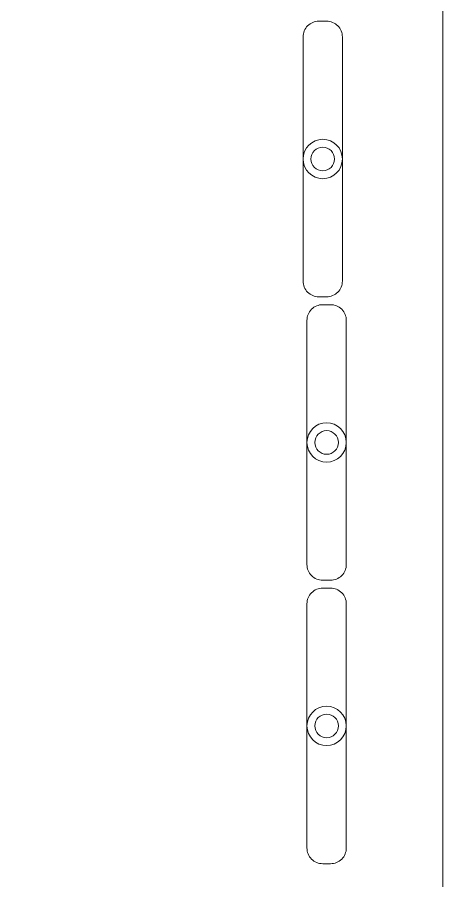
# Model space of a CAD drawing. Header units: millimetres. Extents: x 7998 to 72132, y -12523 to 5591.
# Drawn here: x 65433.9 to 65488.1, y -9574.1 to -9464.4 of the extents above; entities that cross this region are included whole.
import ezdxf

# ---------------------------------------------------------------- set-up
doc = ezdxf.new("R2010")
doc.units = ezdxf.units.MM
for name, color, linetype, lineweight in [('Xray_Furniture Temporary', 23, 'Continuous', 15), ('Xray_Slab', 165, 'Continuous', 15), ('Xray_Window', 153, 'Continuous', 20)]:
    doc.layers.add(name, color=color, linetype=linetype, lineweight=lineweight)

msp = doc.modelspace()

# ---------------------------------------------------------------- linework, layer by layer
at = {"layer": 'Xray_Furniture Temporary', "lineweight": 0, "transparency": 33554610}
for points in [[(65470.24, -9497.91), (65470.24, -9466.91, -0.414214), (65472.24, -9464.91), (65473.24, -9464.91, -0.414214), (65475.24, -9466.91), (65475.24, -9497.91, -0.414214), (65473.24, -9499.91), (65472.24, -9499.91, -0.414214)], [(65470.74, -9533.91), (65470.74, -9502.91, -0.414214), (65472.74, -9500.91), (65473.74, -9500.91, -0.414214), (65475.74, -9502.91), (65475.74, -9533.91, -0.414214), (65473.74, -9535.91), (65472.74, -9535.91, -0.414214)], [(65470.74, -9569.91), (65470.74, -9538.91, -0.414214), (65472.74, -9536.91), (65473.74, -9536.91, -0.414214), (65475.74, -9538.91), (65475.74, -9569.91, -0.414214), (65473.74, -9571.91), (65472.74, -9571.91, -0.414214)]]:
    msp.add_lwpolyline(points, format="xyb", close=True, dxfattribs=at)
for centre, radius in [((65472.74, -9482.41), 2.5), ((65472.74, -9482.41), 1.5), ((65473.24, -9518.41), 2.5), ((65473.24, -9518.41), 1.5), ((65473.24, -9554.41), 2.5), ((65473.24, -9554.41), 1.5)]:
    msp.add_circle(centre, radius, dxfattribs=at)
at = {"layer": 'Xray_Slab', "linetype": 'Continuous', "lineweight": 0}
msp.add_line((65488.13, -10504.9), (65487.99, -9333.9), dxfattribs=at)
at = {"layer": 'Xray_Window', "lineweight": 0}
msp.add_lwpolyline([(64728.01, -9819.9), (64728.01, -9411.26), (65488.01, -9411.26), (65488.01, -9844.9), (65368.01, -9844.9), (65368.01, -9819.9), (65318.01, -9819.9), (65318.01, -9844.9), (64768.01, -9844.9), (64768.01, -9819.9), (64728.01, -9819.9)], dxfattribs=at)

doc.saveas('drawing.dxf')
